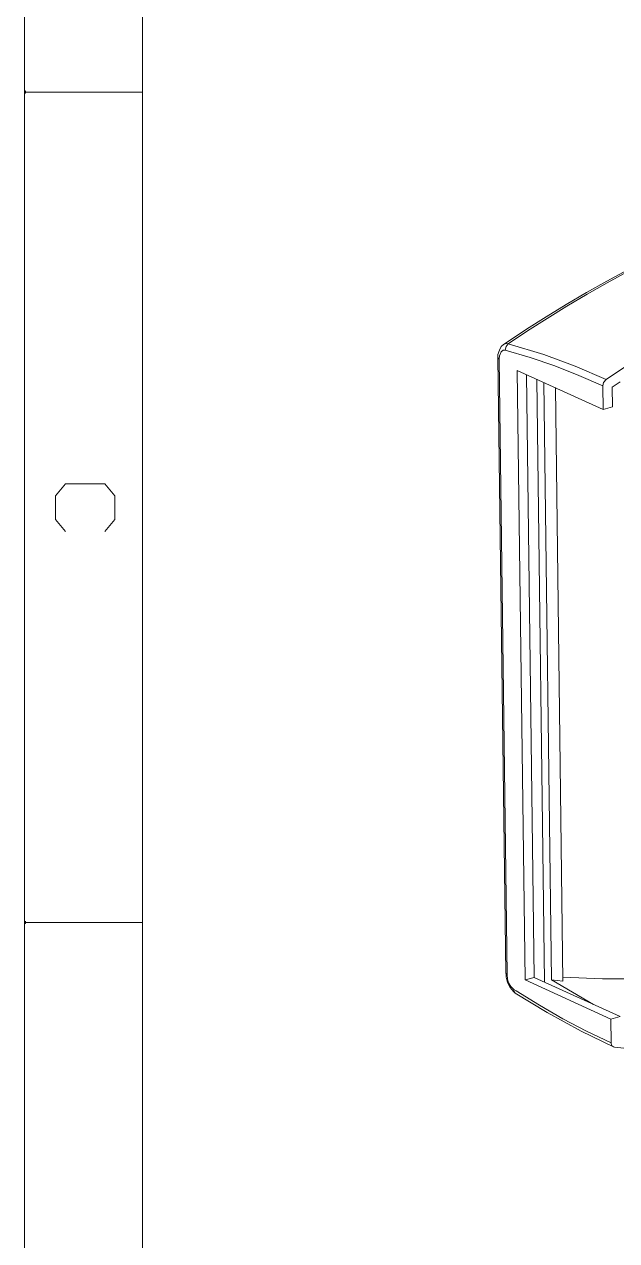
# Model space of a CAD drawing. Header units: millimetres. Extents: x 0 to 204, y 0 to 288.
# Drawn here: x 0 to 34.2, y 77.6 to 147.9 of the extents above; entities that cross this region are included whole.
import ezdxf

# ---------------------------------------------------------------- set-up
doc = ezdxf.new("R2010")
doc.units = ezdxf.units.MM

msp = doc.modelspace()

# ---------------------------------------------------------------- hatches: boundary and pattern name
h = msp.add_hatch(color=0)
h.dxf.hatch_style = 2
h.paths.add_polyline_path([(0, 144.0815), (0.084667, 144.060333), (0.105833, 143.975667), (0.084667, 143.891), (0, 143.869833)])
h = msp.add_hatch(color=0)
h.dxf.hatch_style = 2
h.paths.add_polyline_path([(0, 96.0755), (0.084667, 96.054333), (0.105833, 95.969667), (0.084667, 95.885), (0, 95.863833)])

# ---------------------------------------------------------------- linework, layer by layer
at = {"color": 0, "lineweight": 0}
for points in [[(0, 287.930167), (0, 0)], [(0, 0), (0, 287.930167)], [(6.836833, 281.093333), (6.836833, 6.836833)], [(0, 143.975667), (6.836833, 143.975667)], [(47.349833, 138.705167), (46.052551, 138.327559), (44.764792, 137.920549), (43.486846, 137.484821), (42.219, 137.021061), (40.961544, 136.529953), (39.714764, 136.012184), (38.478951, 135.468438), (37.254392, 134.8994), (36.041375, 134.305756), (34.840189, 133.688191), (33.651122, 133.047391), (32.474462, 132.384039), (31.310499, 131.698823), (30.159519, 130.992426), (29.021813, 130.265535), (27.897667, 129.518833)], [(27.961167, 129.413), (29.076057, 130.164627), (30.20669, 130.89521), (31.352459, 131.604301), (32.512761, 132.291452), (33.68699, 132.956214), (34.874543, 133.59814), (36.074815, 134.216781), (37.2872, 134.811691), (38.511095, 135.382419), (39.745894, 135.92852), (40.990994, 136.449543), (42.245789, 136.945043), (43.509675, 137.414569), (44.782048, 137.857675), (46.062302, 138.273913), (47.349833, 138.662833)], [(27.686, 129.391833), (27.559, 129.264833), (27.453167, 129.053167), (27.3685, 128.799167), (27.3685, 128.629833)], [(27.897667, 129.518833), (27.686, 129.391833)], [(27.961167, 129.413), (27.813, 129.434167), (27.686, 129.391833)], [(27.686, 129.391833), (27.707167, 129.391833)], [(27.791833, 129.053167), (27.834167, 129.264833), (27.961167, 129.413)], [(30.014333, 128.799167), (27.961167, 129.413)], [(27.791833, 129.053167), (27.664833, 129.053167), (27.559, 128.9685), (27.453167, 128.735667), (27.432, 128.545167)], [(33.422167, 127), (32.046333, 127.592667), (30.649333, 128.143), (29.231167, 128.629833), (27.791833, 129.053167)], [(33.612667, 127.359833), (31.834667, 128.121833), (30.014333, 128.799167)], [(27.3685, 128.629833), (27.813, 93.0275)], [(27.432, 128.545167), (27.3685, 128.629833)], [(27.432, 128.545167), (27.897667, 92.942833)], [(34.8615, 128.185333), (33.612667, 127.359833)], [(28.469167, 127.889), (28.934833, 92.6465)], [(33.443333, 125.624167), (28.469167, 127.889)], [(29.0195, 127.656167), (29.464, 92.794667)], [(30.056667, 92.540667), (29.612167, 127.381)], [(33.612667, 127.359833), (33.4645, 127.1905), (33.422167, 127)], [(30.458833, 92.6465), (30.014333, 127.1905)], [(30.691667, 126.894167), (31.115, 92.583)], [(33.422167, 127), (33.443333, 125.624167)], [(34.438167, 127.232833), (33.9725, 126.915333)], [(33.993667, 125.772333), (33.9725, 126.915333)], [(33.443333, 125.624167), (33.993667, 125.772333)], [(2.370667, 118.575667), (1.799167, 119.274167), (1.799167, 120.628833), (2.370667, 121.327333), (4.656667, 121.327333), (5.228167, 120.628833), (5.228167, 119.274167), (4.656667, 118.575667)], [(0, 95.969667), (6.836833, 95.969667)], [(27.813, 93.0275), (27.834167, 93.0275)], [(27.834167, 93.0275), (27.834167, 92.815833)], [(27.897667, 92.942833), (27.834167, 93.0275)], [(27.897667, 92.942833), (27.918833, 92.71), (27.982333, 92.477167), (28.109333, 92.2655), (28.278667, 92.096167)], [(31.115, 92.815833), (33.401, 92.71), (35.687, 92.71), (37.973, 92.837)], [(27.834167, 92.815833), (27.918833, 92.498333), (28.067, 92.202)], [(28.067, 92.202), (28.2575, 91.969167), (28.363333, 91.8845)], [(28.934833, 92.6465), (29.464, 92.794667)], [(33.887833, 90.381667), (28.934833, 92.6465)], [(34.438167, 90.529833), (29.464, 92.794667)], [(30.458833, 92.6465), (31.115, 92.583)], [(30.458833, 92.6465), (32.893, 91.228333)], [(28.278667, 92.096167), (28.426833, 92.0115)], [(28.278667, 92.096167), (28.278667, 91.990333), (28.363333, 91.8845)], [(28.363333, 91.8845), (30.204833, 90.762667), (32.173333, 89.683167)], [(28.363333, 91.8845), (28.3845, 91.8845)], [(28.426833, 92.0115), (29.760333, 91.186), (31.115, 90.402833), (32.490833, 89.683167), (33.909, 89.005833)], [(33.887833, 90.381667), (34.438167, 90.529833)], [(33.887833, 90.381667), (33.909, 89.005833)], [(53.7845, 90.466333), (52.568284, 90.143272), (51.351497, 89.847066), (50.13386, 89.578129), (48.915092, 89.336877), (47.694912, 89.123721), (46.473039, 88.939078), (45.249194, 88.783359), (44.023095, 88.65698), (42.794462, 88.560354), (41.563013, 88.493896), (40.32847, 88.458018), (39.09055, 88.453135), (37.848974, 88.479662), (36.603461, 88.538011), (35.35373, 88.628597), (34.0995, 88.751833)], [(32.173333, 89.683167), (34.036, 88.773)], [(33.909, 89.005833), (33.930167, 88.857667), (34.036, 88.773)], [(34.036, 88.773), (34.0995, 88.751833)]]:
    msp.add_lwpolyline(points, dxfattribs=at)

doc.saveas('drawing.dxf')
